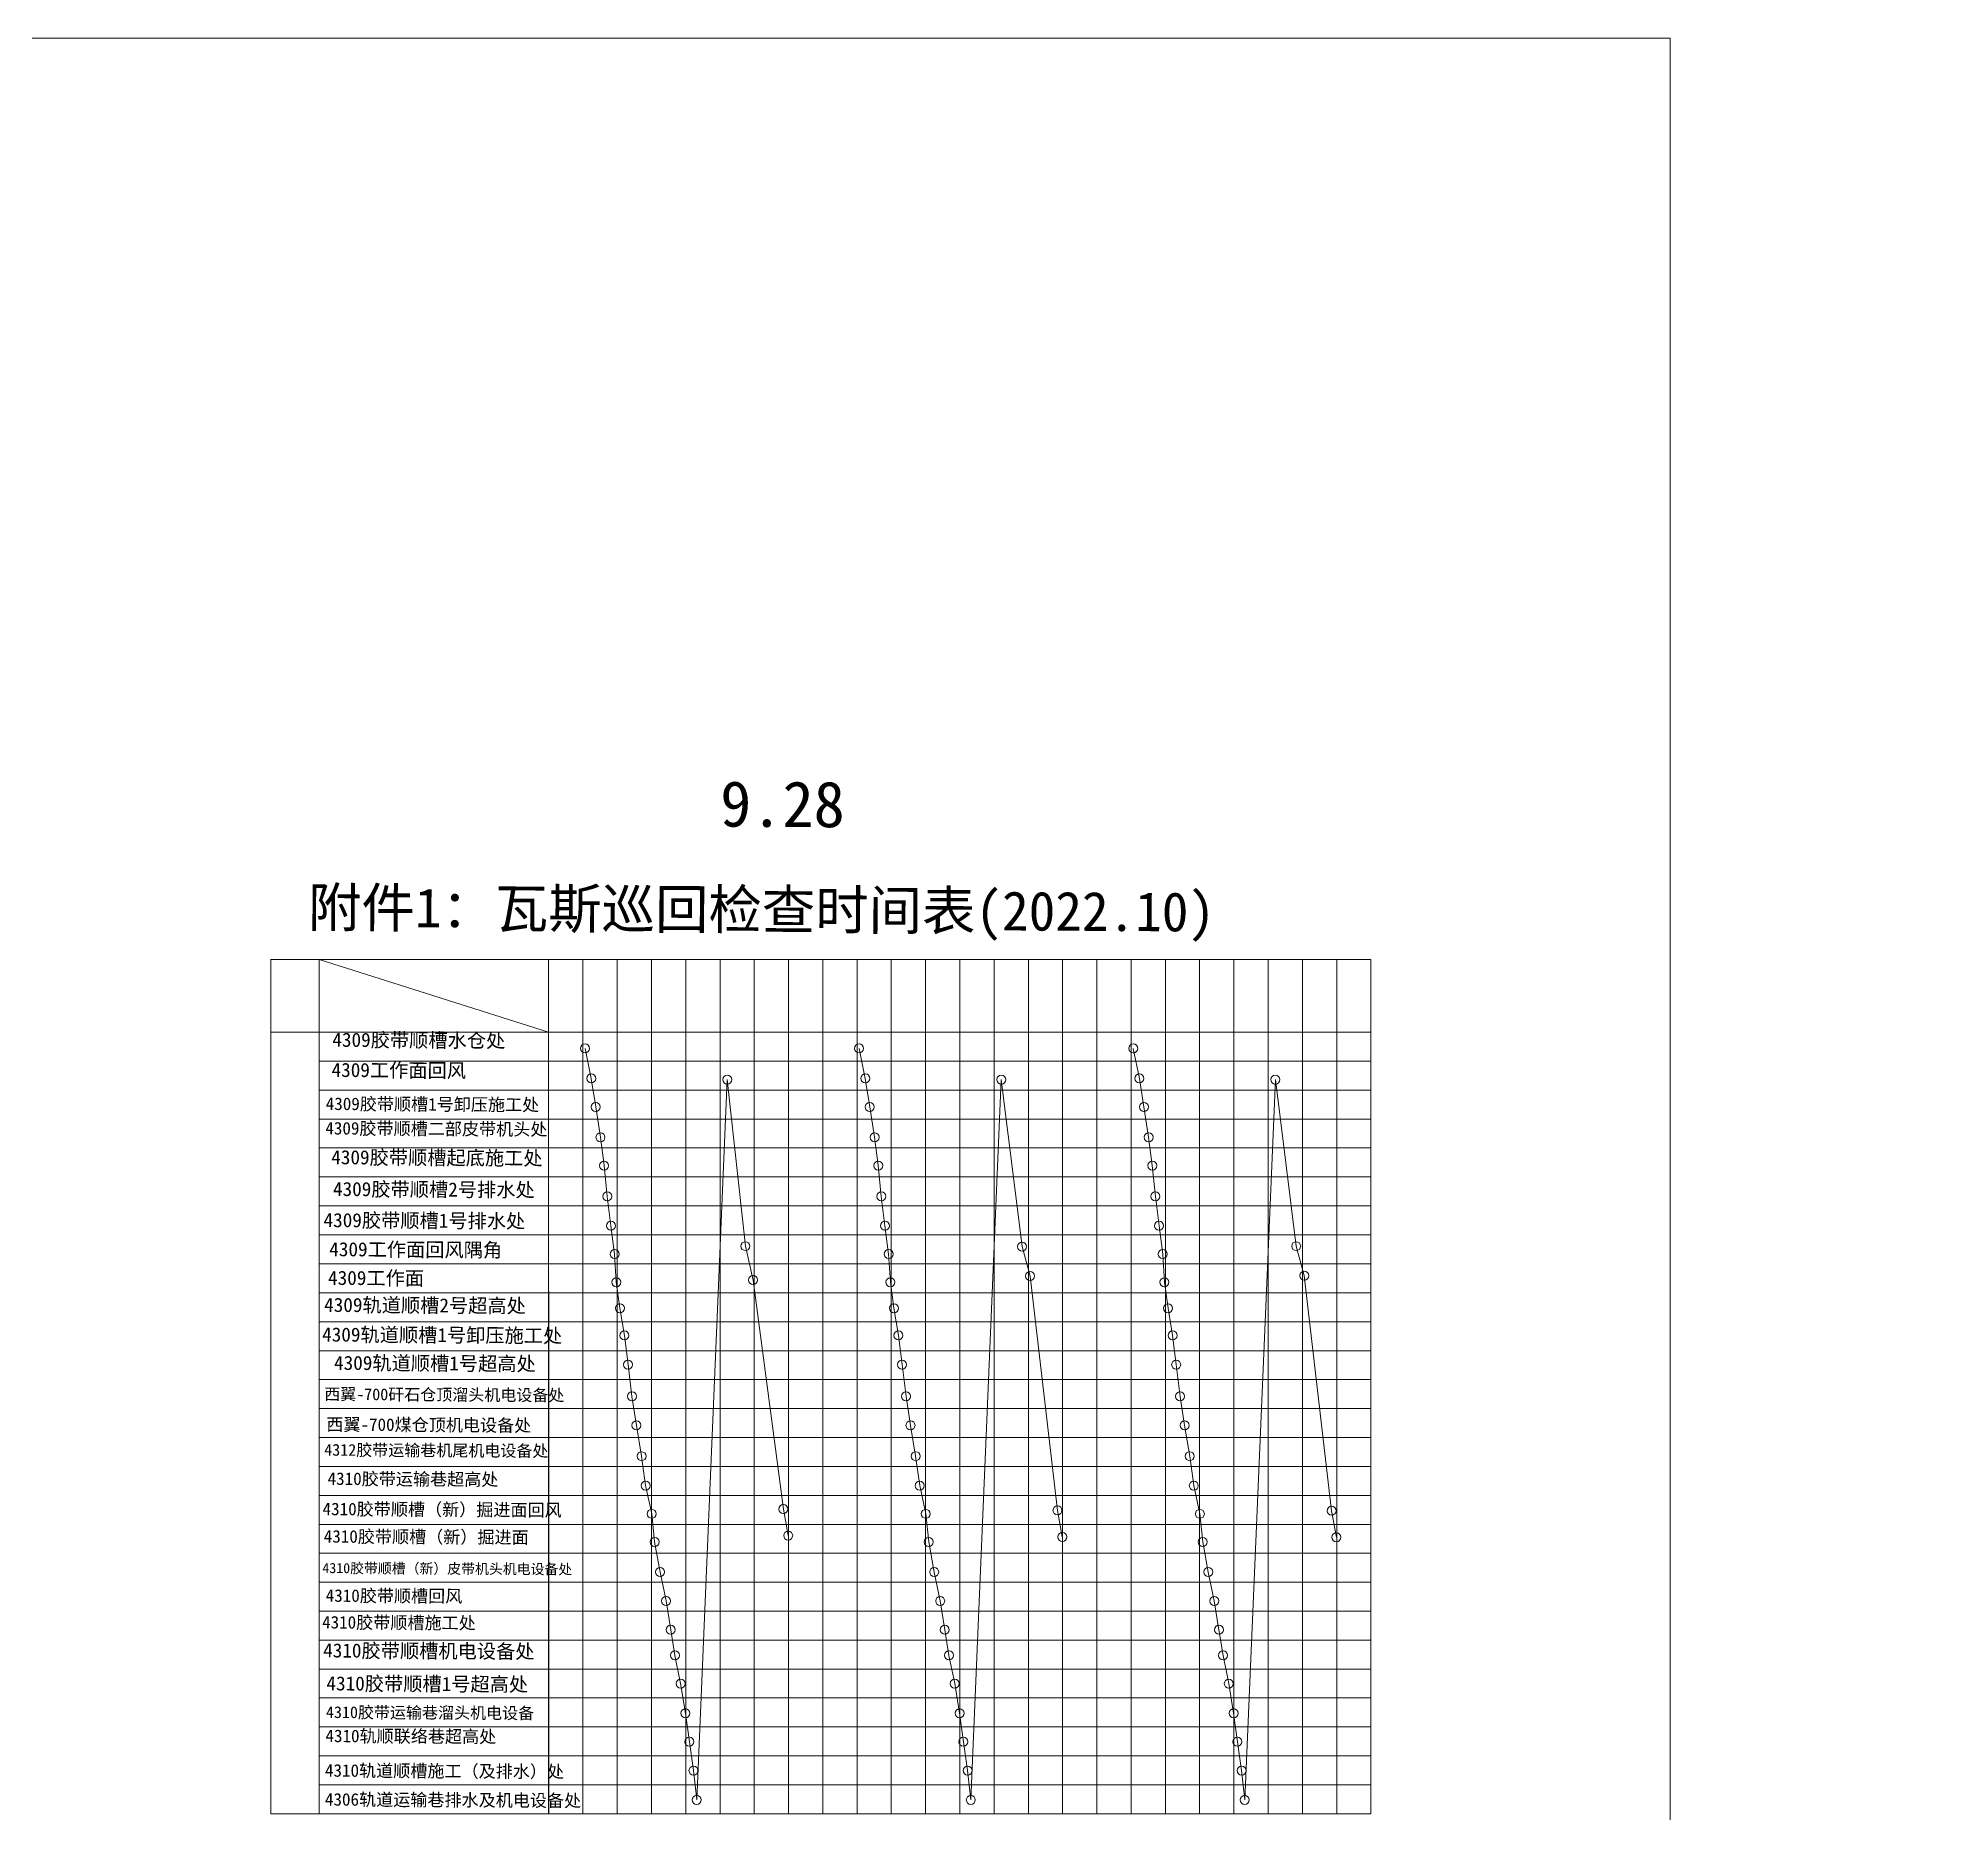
# Model space of a CAD drawing. Header units: inches. Extents: x -211412 to -11687, y -5 to 7052.
# Drawn here: x -208938.4 to -208450.1, y 6588.2 to 7041.6 of the extents above; entities that cross this region are included whole.
import ezdxf

# ---------------------------------------------------------------- set-up
doc = ezdxf.new("R2010")
doc.units = ezdxf.units.IN
doc.header["$MEASUREMENT"] = 0
doc.linetypes.add('CKSDHX1', pattern=[36, 30, -2, 0, -2, 0, -2])
doc.layers.get('0').update_dxf_attribs({"lineweight": 0})
doc.layers.add('通防巷道名称', color=7, linetype='CKSDHX1')

msp = doc.modelspace()

# ---------------------------------------------------------------- linework, layer by layer
at = {"color": 7}
for p, q in [((-208879, 6787.79), (-208879, 6806.3)), ((-208866.68, 6806.3), (-208808.06, 6787.79)), ((-208866.66, 6787.79), (-208866.66, 6806.3)), ((-208808.04, 6806.3), (-208808.04, 6787.79)), ((-208799.26, 6806.3), (-208799.26, 6787.79)), ((-208790.54, 6806.3), (-208790.54, 6787.79)), ((-208781.76, 6806.3), (-208781.76, 6787.79)), ((-208773, 6806.3), (-208773, 6787.79)), ((-208764.25, 6806.3), (-208764.25, 6787.79)), ((-208755.53, 6806.3), (-208755.53, 6787.79)), ((-208746.75, 6806.3), (-208746.75, 6787.79)), ((-208738, 6806.3), (-208738, 6787.79)), ((-208729.24, 6806.3), (-208729.24, 6787.79)), ((-208720.49, 6806.3), (-208720.49, 6787.79)), ((-208711.74, 6806.3), (-208711.74, 6787.79)), ((-208702.99, 6806.3), (-208702.99, 6787.79)), ((-208694.23, 6806.3), (-208694.23, 6787.79)), ((-208685.48, 6806.3), (-208685.48, 6787.79)), ((-208676.73, 6806.3), (-208676.73, 6787.79)), ((-208667.98, 6806.3), (-208667.98, 6787.79)), ((-208659.22, 6806.3), (-208659.22, 6787.79)), ((-208650.47, 6806.3), (-208650.47, 6787.79)), ((-208641.72, 6806.3), (-208641.72, 6787.79)), ((-208633, 6806.3), (-208633, 6787.79)), ((-208624.21, 6806.3), (-208624.21, 6787.79)), ((-208615.46, 6806.3), (-208615.46, 6787.79)), ((-208606.71, 6806.3), (-208606.71, 6787.79)), ((-208597.99, 6806.3), (-208597.99, 6787.79)), ((-208879, 6588.17), (-208879, 6787.79)), ((-208866.66, 6719.97), (-208866.66, 6787.79)), ((-208808.04, 6787.79), (-208808.04, 6588.17)), ((-208799.26, 6787.79), (-208799.26, 6588.17)), ((-208790.54, 6787.79), (-208790.54, 6588.17)), ((-208781.76, 6787.79), (-208781.76, 6588.17)), ((-208773, 6787.79), (-208773, 6588.17)), ((-208764.25, 6787.79), (-208764.25, 6588.17)), ((-208755.53, 6787.79), (-208755.53, 6588.17)), ((-208746.75, 6787.79), (-208746.75, 6588.17)), ((-208738, 6787.79), (-208738, 6588.17)), ((-208729.24, 6787.79), (-208729.24, 6588.17)), ((-208720.49, 6787.79), (-208720.49, 6588.17)), ((-208711.74, 6787.79), (-208711.74, 6588.17)), ((-208702.99, 6787.79), (-208702.99, 6588.17)), ((-208694.23, 6787.79), (-208694.23, 6588.17)), ((-208685.48, 6787.79), (-208685.48, 6588.17)), ((-208676.73, 6787.79), (-208676.73, 6588.17)), ((-208667.98, 6787.79), (-208667.98, 6588.17)), ((-208659.22, 6787.79), (-208659.22, 6588.17)), ((-208650.47, 6787.79), (-208650.47, 6588.17)), ((-208641.72, 6787.79), (-208641.72, 6588.17)), ((-208633, 6787.79), (-208633, 6588.17)), ((-208624.21, 6787.79), (-208624.21, 6588.17)), ((-208615.46, 6787.79), (-208615.46, 6588.17)), ((-208606.71, 6787.79), (-208606.71, 6588.17)), ((-208597.99, 6787.79), (-208597.99, 6588.17)), ((-208866.66, 6780.39), (-208597.99, 6780.39)), ((-208866.66, 6772.99), (-208597.99, 6772.99)), ((-208866.66, 6765.6), (-208597.99, 6765.6)), ((-208866.66, 6758.2), (-208597.99, 6758.2)), ((-208866.66, 6750.8), (-208597.99, 6750.8)), ((-208866.66, 6743.4), (-208597.99, 6743.4)), ((-208866.66, 6736.01), (-208597.99, 6736.01)), ((-208866.66, 6728.61), (-208597.99, 6728.61)), ((-208866.66, 6728.61), (-208597.99, 6728.61)), ((-208866.63, 6588.17), (-208866.63, 6729.06)), ((-208866.66, 6721.21), (-208597.99, 6721.21)), ((-208808.01, 6721.67), (-208808.01, 6588.17)), ((-208866.63, 6713.82), (-208597.99, 6713.82)), ((-208866.63, 6713.82), (-208597.96, 6713.82)), ((-208866.63, 6706.43), (-208597.99, 6706.43)), ((-208866.63, 6699.04), (-208597.96, 6699.04)), ((-208866.63, 6691.65), (-208597.99, 6691.65)), ((-208866.63, 6684.26), (-208597.96, 6684.26)), ((-208866.63, 6676.87), (-208597.99, 6676.87)), ((-208866.63, 6669.47), (-208597.96, 6669.47)), ((-208866.63, 6662.08), (-208597.99, 6662.08)), ((-208866.63, 6654.69), (-208597.96, 6654.69)), ((-208866.63, 6647.3), (-208597.99, 6647.3)), ((-208866.63, 6639.91), (-208597.96, 6639.91)), ((-208866.63, 6632.52), (-208597.99, 6632.52)), ((-208866.63, 6625.13), (-208597.96, 6625.13)), ((-208866.63, 6617.74), (-208597.99, 6617.74)), ((-208866.63, 6610.34), (-208597.96, 6610.34)), ((-208866.63, 6602.95), (-208597.99, 6602.95)), ((-208866.63, 6595.56), (-208597.96, 6595.56)), ((-208879, 6588.17), (-208597.99, 6588.17))]:
    msp.add_line(p, q, dxfattribs=at)
for p, q in [((-208879, 6787.79), (-208597.99, 6787.79)), ((-208798.74, 6783.62), (-208797.16, 6775.95)), ((-208728.72, 6783.62), (-208727.14, 6775.95)), ((-208658.7, 6783.62), (-208657.12, 6775.95)), ((-208797.16, 6775.95), (-208796.01, 6768.68)), ((-208770.2, 6591.71), (-208762.41, 6775.67)), ((-208762.41, 6775.67), (-208757.76, 6733.12)), ((-208727.14, 6775.95), (-208725.99, 6768.68)), ((-208700.18, 6591.71), (-208692.39, 6775.67)), ((-208692.39, 6775.67), (-208687.08, 6733.01)), ((-208657.12, 6775.95), (-208655.97, 6768.68)), ((-208630.19, 6591.71), (-208622.38, 6775.67)), ((-208622.38, 6775.67), (-208617.06, 6733.12)), ((-208796.01, 6768.68), (-208794.79, 6760.94)), ((-208725.99, 6768.68), (-208724.77, 6760.94)), ((-208655.97, 6768.68), (-208654.75, 6760.94)), ((-208794.79, 6760.94), (-208793.86, 6753.7)), ((-208724.77, 6760.94), (-208723.84, 6753.7)), ((-208654.75, 6760.94), (-208653.82, 6753.7)), ((-208793.86, 6753.7), (-208793.07, 6745.85)), ((-208723.84, 6753.7), (-208723.05, 6745.85)), ((-208653.82, 6753.7), (-208653.03, 6745.85)), ((-208793.07, 6745.85), (-208792.13, 6738.33)), ((-208723.05, 6745.85), (-208722.11, 6738.33)), ((-208653.03, 6745.85), (-208652.1, 6738.33)), ((-208792.13, 6738.33), (-208791.2, 6731.09)), ((-208722.11, 6738.33), (-208721.18, 6731.09)), ((-208652.1, 6738.33), (-208651.16, 6731.09)), ((-208791.2, 6731.09), (-208790.76, 6723.92)), ((-208757.76, 6733.12), (-208755.8, 6724.48)), ((-208721.18, 6731.09), (-208720.74, 6723.92)), ((-208687.08, 6733.01), (-208685.03, 6725.49)), ((-208651.16, 6731.09), (-208650.72, 6723.92)), ((-208617.06, 6733.12), (-208615.01, 6725.61)), ((-208685.03, 6725.49), (-208678.04, 6665.63)), ((-208615.01, 6725.61), (-208608.02, 6665.54)), ((-208790.76, 6723.92), (-208789.84, 6717.28)), ((-208755.8, 6724.48), (-208748.06, 6665.97)), ((-208720.74, 6723.92), (-208719.82, 6717.28)), ((-208650.72, 6723.92), (-208649.8, 6717.28)), ((-208789.84, 6717.28), (-208788.69, 6710.33)), ((-208719.82, 6717.28), (-208718.67, 6710.33)), ((-208649.8, 6717.28), (-208648.65, 6710.33)), ((-208788.69, 6710.33), (-208787.76, 6702.87)), ((-208718.67, 6710.33), (-208717.74, 6702.87)), ((-208648.65, 6710.33), (-208647.72, 6702.87)), ((-208787.76, 6702.87), (-208786.75, 6694.77)), ((-208717.74, 6702.87), (-208716.73, 6694.77)), ((-208647.72, 6702.87), (-208646.71, 6694.77)), ((-208786.75, 6694.77), (-208785.61, 6687.35)), ((-208716.73, 6694.77), (-208715.59, 6687.35)), ((-208646.71, 6694.77), (-208645.58, 6687.35)), ((-208785.61, 6687.35), (-208784.3, 6679.49)), ((-208715.59, 6687.35), (-208714.28, 6679.49)), ((-208645.58, 6687.35), (-208644.26, 6679.49)), ((-208784.3, 6679.49), (-208783.25, 6671.96)), ((-208714.28, 6679.49), (-208713.23, 6671.96)), ((-208644.26, 6679.49), (-208643.21, 6671.96)), ((-208783.25, 6671.96), (-208781.71, 6664.77)), ((-208713.23, 6671.96), (-208711.69, 6664.77)), ((-208643.21, 6671.96), (-208641.67, 6664.77)), ((-208748.06, 6665.97), (-208746.84, 6659.22)), ((-208781.71, 6664.77), (-208780.96, 6657.59)), ((-208711.69, 6664.77), (-208710.94, 6657.59)), ((-208678.04, 6665.63), (-208676.82, 6658.88)), ((-208641.67, 6664.77), (-208640.92, 6657.59)), ((-208608.02, 6665.54), (-208606.8, 6658.79)), ((-208780.96, 6657.59), (-208779.56, 6649.91)), ((-208710.94, 6657.59), (-208709.54, 6649.91)), ((-208640.92, 6657.59), (-208639.53, 6649.91)), ((-208779.56, 6649.91), (-208778.03, 6642.51)), ((-208709.54, 6649.91), (-208708.01, 6642.51)), ((-208639.53, 6649.91), (-208638, 6642.51)), ((-208778.03, 6642.51), (-208776.85, 6635.16)), ((-208708.01, 6642.51), (-208706.83, 6635.16)), ((-208638, 6642.51), (-208636.81, 6635.16)), ((-208776.85, 6635.16), (-208775.78, 6628.62)), ((-208706.83, 6635.16), (-208705.76, 6628.62)), ((-208636.81, 6635.16), (-208635.74, 6628.62)), ((-208775.78, 6628.62), (-208774.31, 6621.4)), ((-208705.76, 6628.62), (-208704.29, 6621.4)), ((-208635.74, 6628.62), (-208634.27, 6621.4)), ((-208774.31, 6621.4), (-208773.08, 6613.85)), ((-208704.29, 6621.4), (-208703.06, 6613.85)), ((-208634.27, 6621.4), (-208633.04, 6613.85)), ((-208773.08, 6613.85), (-208772.09, 6606.57)), ((-208703.06, 6613.85), (-208702.08, 6606.57)), ((-208633.04, 6613.85), (-208632.06, 6606.57)), ((-208772.09, 6606.57), (-208771.03, 6599.2)), ((-208702.08, 6606.57), (-208701.01, 6599.2)), ((-208632.06, 6606.57), (-208630.99, 6599.2)), ((-208771.03, 6599.2), (-208770.2, 6591.71)), ((-208701.01, 6599.2), (-208700.18, 6591.71)), ((-208630.99, 6599.2), (-208630.19, 6591.71))]:
    msp.add_line(p, q)
msp.add_lwpolyline([(-209407.74, 7041.61), (-208521.55, 7041.61), (-208521.55, 6189.6), (-209407.74, 6189.6)], close=True)
msp.add_lwpolyline([(-208879.12, 6806.3), (-208597.99, 6806.3)], dxfattribs=at)
for centre in [(-208798.74, 6783.62), (-208728.72, 6783.62), (-208728.72, 6783.62), (-208728.72, 6783.62), (-208728.72, 6783.62), (-208658.7, 6783.62), (-208658.7, 6783.62), (-208658.7, 6783.62), (-208658.7, 6783.62), (-208658.7, 6783.62), (-208658.7, 6783.62), (-208658.7, 6783.62), (-208658.67, 6783.62), (-208658.65, 6783.62), (-208797.16, 6775.95), (-208762.41, 6775.67), (-208727.14, 6775.95), (-208727.14, 6775.95), (-208727.14, 6775.95), (-208727.14, 6775.95), (-208692.39, 6775.67), (-208692.39, 6775.67), (-208692.39, 6775.67), (-208692.39, 6775.67), (-208657.12, 6775.95), (-208657.12, 6775.95), (-208657.12, 6775.95), (-208657.12, 6775.95), (-208657.12, 6775.95), (-208657.12, 6775.95), (-208622.38, 6775.67), (-208622.38, 6775.67), (-208622.38, 6775.67), (-208622.38, 6775.67), (-208622.38, 6775.67), (-208622.38, 6775.67), (-208796.01, 6768.68), (-208725.99, 6768.68), (-208725.99, 6768.68), (-208725.99, 6768.68), (-208655.97, 6768.68), (-208655.97, 6768.68), (-208655.97, 6768.68), (-208794.79, 6760.94), (-208724.77, 6760.94), (-208724.77, 6760.94), (-208724.77, 6760.94), (-208654.75, 6760.94), (-208654.75, 6760.94), (-208654.75, 6760.94), (-208793.86, 6753.7), (-208723.84, 6753.7), (-208723.84, 6753.7), (-208723.84, 6753.7), (-208653.82, 6753.7), (-208653.82, 6753.7), (-208653.82, 6753.7), (-208793.07, 6745.85), (-208723.05, 6745.85), (-208723.05, 6745.85), (-208723.05, 6745.85), (-208653.03, 6745.85), (-208653.03, 6745.85), (-208653.03, 6745.85), (-208792.13, 6738.33), (-208722.11, 6738.33), (-208722.11, 6738.33), (-208722.11, 6738.33), (-208652.1, 6738.33), (-208652.1, 6738.33), (-208652.1, 6738.33), (-208757.76, 6733.12), (-208617.06, 6733.12), (-208617.06, 6733.12), (-208617.06, 6733.12), (-208791.2, 6731.09), (-208721.18, 6731.09), (-208721.18, 6731.09), (-208721.18, 6731.09), (-208687.08, 6733.01), (-208687.08, 6733.01), (-208687.08, 6733.01), (-208651.16, 6731.09), (-208651.16, 6731.09), (-208651.16, 6731.09), (-208790.76, 6723.92), (-208755.8, 6724.48), (-208720.74, 6723.92), (-208720.74, 6723.92), (-208720.74, 6723.92), (-208685.03, 6725.49), (-208685.03, 6725.49), (-208685.03, 6725.49), (-208650.72, 6723.92), (-208650.72, 6723.92), (-208650.72, 6723.92), (-208615.01, 6725.61), (-208615.01, 6725.61), (-208615.01, 6725.61), (-208789.84, 6717.28), (-208719.82, 6717.28), (-208719.82, 6717.28), (-208719.82, 6717.28), (-208649.8, 6717.28), (-208649.8, 6717.28), (-208649.8, 6717.28), (-208788.69, 6710.33), (-208718.67, 6710.33), (-208718.67, 6710.33), (-208718.67, 6710.33), (-208648.65, 6710.33), (-208648.65, 6710.33), (-208648.65, 6710.33), (-208787.76, 6702.87), (-208717.74, 6702.87), (-208717.74, 6702.87), (-208647.72, 6702.87), (-208647.72, 6702.87), (-208786.75, 6694.77), (-208716.73, 6694.77), (-208716.73, 6694.77), (-208646.71, 6694.77), (-208646.71, 6694.77), (-208785.61, 6687.35), (-208715.59, 6687.35), (-208715.59, 6687.35), (-208645.58, 6687.35), (-208645.58, 6687.35), (-208784.3, 6679.49), (-208714.28, 6679.49), (-208714.28, 6679.49), (-208644.26, 6679.49), (-208644.26, 6679.49), (-208783.25, 6671.96), (-208713.23, 6671.96), (-208713.23, 6671.96), (-208643.21, 6671.96), (-208643.21, 6671.96), (-208781.71, 6664.77), (-208748.06, 6665.97), (-208711.69, 6664.77), (-208711.69, 6664.77), (-208678.04, 6665.63), (-208678.04, 6665.63), (-208641.67, 6664.77), (-208641.67, 6664.77), (-208608.02, 6665.54), (-208608.02, 6665.54), (-208780.96, 6657.59), (-208746.84, 6659.22), (-208710.94, 6657.59), (-208710.94, 6657.59), (-208676.82, 6658.88), (-208676.82, 6658.88), (-208640.92, 6657.59), (-208640.92, 6657.59), (-208606.8, 6658.79), (-208606.8, 6658.79), (-208779.56, 6649.91), (-208709.54, 6649.91), (-208709.54, 6649.91), (-208639.53, 6649.91), (-208639.53, 6649.91), (-208778.03, 6642.51), (-208708.01, 6642.51), (-208708.01, 6642.51), (-208638, 6642.51), (-208638, 6642.51), (-208776.85, 6635.16), (-208706.83, 6635.16), (-208706.83, 6635.16), (-208636.81, 6635.16), (-208636.81, 6635.16), (-208775.78, 6628.62), (-208705.76, 6628.62), (-208705.76, 6628.62), (-208635.74, 6628.62), (-208635.74, 6628.62), (-208774.31, 6621.4), (-208704.29, 6621.4), (-208704.29, 6621.4), (-208634.27, 6621.4), (-208634.27, 6621.4), (-208773.08, 6613.85), (-208703.06, 6613.85), (-208703.06, 6613.85), (-208633.04, 6613.85), (-208633.04, 6613.85), (-208772.09, 6606.57), (-208702.08, 6606.57), (-208702.08, 6606.57), (-208632.06, 6606.57), (-208632.06, 6606.57), (-208771.03, 6599.2), (-208701.01, 6599.2), (-208701.01, 6599.2), (-208630.99, 6599.2), (-208630.99, 6599.2), (-208770.2, 6591.71), (-208700.18, 6591.71), (-208630.19, 6591.71)]:
    msp.add_circle(centre, 1.15, dxfattribs=at)

# ---------------------------------------------------------------- texts
at = {"layer": '通防巷道名称', "color": 0, "linetype": 'Continuous', "lineweight": 30, "attachment_point": 1, "rotation": 359.7045}
for s, insert, char_height, width in [('{\\fSimSun|b0|i0|c134|p34;\\C7;9.28}', (-208764.18, 6851.97), 11.7, 67.4165), ('{\\fSimSun|b0|i0|c134|p34;\\C7;附件1：瓦斯巡回检查时间表\\Ftxt|c134;(2022.10)}', (-208869.46, 6824.68), 10, 315.7873), ('{\\fSimSun|b0|i0|c134|p34;\\C7;4309胶带顺槽水仓处}', (-208863.28, 6787.65), 3.6, 67.4626), ('{\\fSimSun|b0|i0|c134|p34;\\C7;4309工作面回风}', (-208863.48, 6779.95), 3.6, 67.4626), ('{\\fSimSun|b0|i0|c134|p34;\\C7;4309胶带顺槽1号卸压施工处}', (-208864.97, 6771.11), 3.2, 67.4626), ('{\\fSimSun|b0|i0|c134|p34;\\C7;4309胶带顺槽二部皮带机头处}', (-208865.07, 6764.86), 3.2, 67.4626), ('{\\fSimSun|b0|i0|c134|p34;\\C7;4309胶带顺槽起底施工处}', (-208863.56, 6757.66), 3.6, 67.4626), ('{\\fSimSun|b0|i0|c134|p34;\\C7;4309胶带顺槽2号排水处}', (-208863.12, 6749.54), 3.6, 67.4626), ('{\\fSimSun|b0|i0|c134|p34;\\C7;4309胶带顺槽1号排水处}', (-208865.53, 6741.6), 3.6, 67.4626), ('{\\fSimSun|b0|i0|c134|p34;\\C7;4309工作面回风隅角}', (-208864.07, 6734.16), 3.6, 67.4626), ('{\\fSimSun|b0|i0|c134|p34;\\C7;4309工作面}', (-208864.38, 6726.85), 3.6, 67.4626), ('{\\fSimSun|b0|i0|c134|p34;\\C7;4309轨道顺槽2号超高处}', (-208865.38, 6719.95), 3.6, 67.4626), ('{\\fSimSun|b0|i0|c134|p34;\\C7;4309轨道顺槽1号卸压施工处}', (-208865.89, 6712.38), 3.6, 67.4626), ('{\\fSimSun|b0|i0|c134|p34;\\C7;4309轨道顺槽1号超高处}', (-208862.85, 6705.14), 3.6, 67.4626), ('{\\fSimSun|b0|i0|c134|p34;\\C7;西翼-700矸石仓顶溜头机电设备处}', (-208865.36, 6696.86), 3, 67.4626), ('{\\fSimSun|b0|i0|c134|p34;\\C7;西翼-700煤仓顶机电设备处}', (-208864.82, 6689.22), 3.2, 67.4626), ('{\\fSimSun|b0|i0|c134|p34;\\C7;4312胶带运输巷机尾机电设备处}', (-208865.35, 6682.63), 3, 67.4626), ('{\\fSimSun|b0|i0|c134|p34;\\C7;4310胶带运输巷超高处}', (-208864.49, 6675.37), 3.2, 67.4626), ('{\\fSimSun|b0|i0|c134|p34;\\C7;4310胶带顺槽（新）掘进面回风}', (-208865.77, 6667.63), 3.2, 67.4626), ('{\\fSimSun|b0|i0|c134|p34;\\C7;4310胶带顺槽（新）掘进面}', (-208865.48, 6660.63), 3.2, 67.4626), ('{\\fSimSun|b0|i0|c134|p34;\\C7;4310胶带顺槽（新）皮带机头机电设备处}', (-208865.82, 6652.24), 2.6, 72.7764), ('{\\fSimSun|b0|i0|c134|p34;\\C7;4310胶带顺槽回风}', (-208864.98, 6645.52), 3.2, 67.4626), ('{\\fSimSun|b0|i0|c134|p34;\\C7;4310胶带顺槽施工处}', (-208865.9, 6638.7), 3.2, 67.4626), ('{\\fSimSun|b0|i0|c134|p34;\\C7;4310胶带顺槽机电设备处}', (-208865.63, 6631.7), 3.6, 67.4626), ('{\\fSimSun|b0|i0|c134|p34;\\C7;4310胶带顺槽1号超高处}', (-208864.79, 6623.28), 3.6, 67.4626), ('{\\fSimSun|b0|i0|c134|p34;\\C7;4310胶带运输巷溜头机电设备}', (-208864.91, 6615.63), 3, 67.4626), ('{\\fSimSun|b0|i0|c134|p34;\\C7;4310轨顺联络巷超高处}', (-208865.04, 6609.68), 3.2, 67.4626), ('{\\fSimSun|b0|i0|c134|p34;\\C7;4310轨道顺槽施工（及排水）处}', (-208865.17, 6600.85), 3.2, 67.4626), ('{\\fSimSun|b0|i0|c134|p34;\\C7;4306轨道运输巷排水及机电设备处}', (-208865.17, 6593.46), 3.2, 67.9024)]:
    msp.add_mtext(s, dxfattribs=dict(at, insert=insert, char_height=char_height, width=width))

doc.saveas('drawing.dxf')
